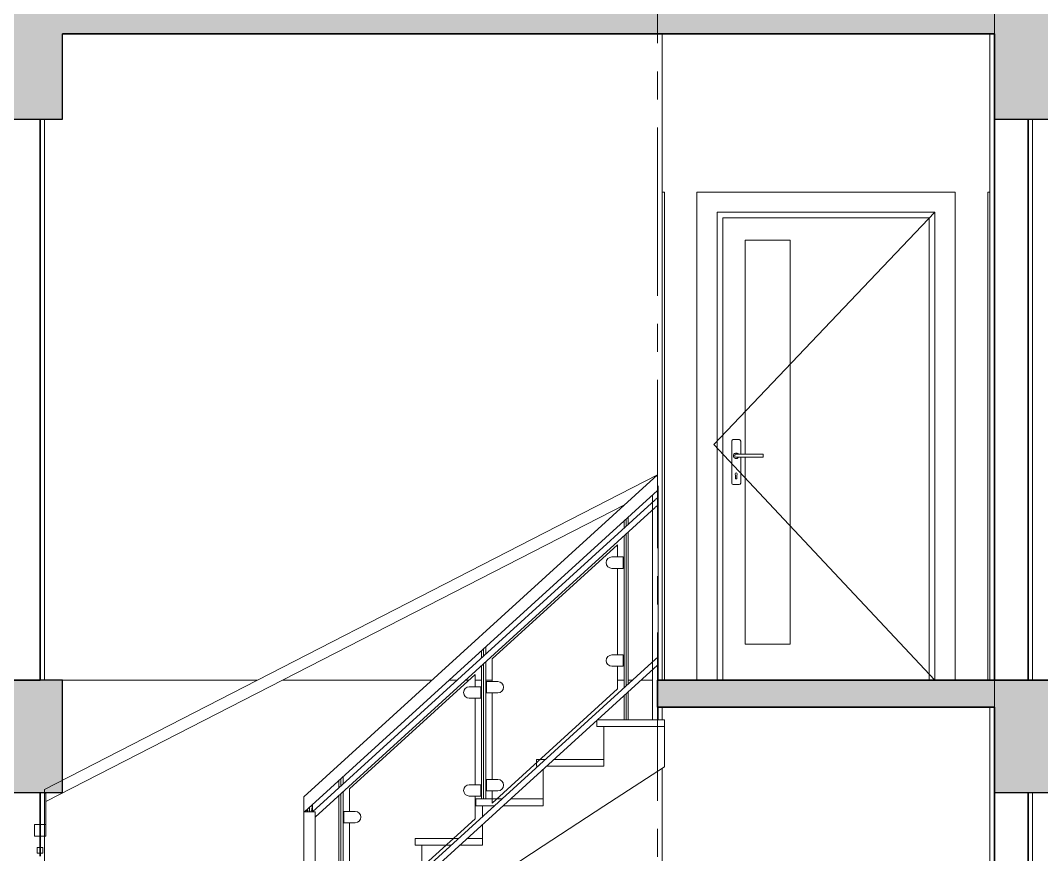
# Model space of a CAD drawing. Header units: millimetres. Extents: x 1373 to 40779, y 1939 to 6439.
# Drawn here: x 20983.5 to 21438.3, y 4698 to 5069.8 of the extents above; entities that cross this region are included whole.
import ezdxf

# ---------------------------------------------------------------- set-up
doc = ezdxf.new("R2010")
doc.units = ezdxf.units.MM
doc.linetypes.add('IMPORT-CENTER2', pattern=[112.5, 75, -12.5, 12.5, -12.5])
for name, color, linetype, lineweight in [('A-DETL', 6, 'Continuous', 30), ('A-DETL-GENF', 92, 'Continuous', 18), ('A-DOOR', 31, 'Continuous', 18), ('A-DOOR-FRAM', 31, 'Continuous', 18), ('A-FLOR-FNSH', 192, 'Continuous', 35), ('A-FLOR-HRAL', 11, 'Continuous', 18), ('A-WALL', 20, 'Continuous', 9), ('A-WALL-FNSH', 113, 'Continuous', 18), ('S-GRID', 252, 'IMPORT-CENTER2', 5), ('S-STRS', 31, 'Continuous', 18)]:
    doc.layers.add(name, color=color, linetype=linetype, lineweight=lineweight)

# ---------------------------------------------------------------- blocks, each defined once
blk = doc.blocks.new('_MB_KAPI_CAMLI_B - _m_kapı_100_camlı-1990218-Schnitt 0')
at = {"layer": 'A-DOOR-FRAM'}
for p in [(-92.96, 400), (-91.96, 617.5)]:
    blk.add_line(p, (-92.96, 617.5), dxfattribs=at)
blk = doc.blocks.new('_MB_KAPI_CAMLI_B - _m_kapı_100_camlı-V2-Schnitt 0')
at = {"layer": 'A-DOOR-FRAM'}
for q in [(-237.96, 617.5), (-236.96, 400)]:
    blk.add_line((-236.96, 617.5), q, dxfattribs=at)
blk = doc.blocks.new('RJEJRE')
at = {"layer": 'A-FLOR-HRAL'}
for p, q in [((-239.96, 1091.44), (-512.96, 951.29)), ((-397.5, 947.95), (-239.96, 1091.44)), ((-239.96, 1091.44), (-239.96, 1084.57)), ((-239.96, 1084.57), (-397.26, 941.3)), ((-242.18, 1082.54), (-242.18, 982.35)), ((-239.67, 1086.62), (-239.92, 1086.4)), ((-239.64, 1000), (-239.64, 1086.65)), ((-254.33, 1078.35), (-512.42, 945.86)), ((-393.65, 941.3), (-240.99, 1080.34)), ((-239.96, 1077.84), (-240.84, 1077.04)), ((-240.83, 1080.48), (-239.96, 1081.28)), ((-239.96, 1081.28), (-239.96, 1077.84)), ((-240.99, 1076.91), (-392.42, 938.98)), ((-254.91, 1067.66), (-254.91, 1070.95)), ((-253.01, 1069.4), (-253.01, 1072.68)), ((-254.91, 996.54), (-254.91, 1064.23)), ((-253.01, 998.28), (-253.01, 1065.96)), ((-257.77, 1060.35), (-313.65, 1009.46)), ((-257.77, 1054.9), (-257.77, 1060.35)), ((-255.23, 1054.9), (-260.31, 1054.9)), ((-255.23, 1049.82), (-255.23, 1054.9)), ((-260.31, 1049.82), (-255.23, 1049.82)), ((-257.77, 1011.26), (-257.77, 1049.82)), ((-316.51, 1011.56), (-316.51, 1014.85)), ((-318.41, 1009.82), (-318.41, 1013.11)), ((-255.23, 1011.26), (-260.31, 1011.26)), ((-255.23, 1006.18), (-255.23, 1011.26)), ((-240.89, 1009.31), (-239.96, 1010.16)), ((-239.96, 1010.16), (-239.96, 1006.72)), ((-368.49, 893.09), (-240.91, 1009.29)), ((-239.96, 1006.72), (-366.29, 891.66)), ((-318.41, 947.06), (-318.41, 1006.39)), ((-316.51, 947.06), (-316.51, 1008.12)), ((-313.65, 1009.46), (-313.65, 999.38)), ((-260.31, 1006.18), (-255.23, 1006.18)), ((-257.77, 996.1), (-257.77, 1006.18)), ((-321.27, 1002.52), (-377.15, 951.62)), ((-321.27, 997.06), (-321.27, 1002.52)), ((-318.73, 997.06), (-323.81, 997.06)), ((-318.73, 991.98), (-318.73, 997.06)), ((-311.11, 999.38), (-316.19, 999.38)), ((-316.19, 999.38), (-316.19, 994.3)), ((-313.65, 945.21), (-257.77, 996.1)), ((-323.81, 991.98), (-318.73, 991.98)), ((-321.27, 953.43), (-321.27, 991.98)), ((-316.19, 994.3), (-311.11, 994.3)), ((-313.65, 994.3), (-313.65, 955.74)), ((-254.91, 982.35), (-254.91, 993.11)), ((-253.01, 982.35), (-253.01, 994.84)), ((-239.64, 982.35), (-239.64, 988)), ((-254.91, 982.35), (-253.01, 982.35)), ((-240.91, 982.35), (-242.18, 982.35)), ((-239.64, 982.35), (-240.91, 982.35)), ((-381.91, 951.99), (-381.91, 955.28)), ((-380.01, 953.72), (-380.01, 957.01)), ((-311.11, 955.74), (-316.19, 955.74)), ((-316.19, 955.74), (-316.19, 950.66)), ((-377.15, 951.62), (-377.15, 941.54)), ((-318.73, 953.43), (-323.81, 953.43)), ((-318.73, 948.35), (-318.73, 953.43)), ((-316.19, 950.66), (-311.11, 950.66)), ((-313.65, 950.66), (-313.65, 945.21)), ((-512.96, 949.57), (-512.42, 949.57)), ((-512.42, 949.57), (-512.42, 935.61)), ((-397.5, 941.3), (-397.5, 947.95)), ((-381.91, 901.87), (-381.91, 948.55)), ((-380.01, 900.62), (-380.01, 950.29)), ((-323.81, 948.35), (-318.73, 948.35)), ((-321.27, 938.27), (-321.27, 948.35)), ((-318.41, 947.06), (-316.51, 947.06)), ((-396.23, 942.24), (-396.23, 941.3)), ((-395.93, 942.3), (-395.97, 942.46)), ((-395.59, 941.3), (-395.93, 942.3)), ((-393.98, 942.3), (-394.32, 941.3)), ((-393.76, 943.65), (-393.98, 942.3)), ((-393.7, 944.5), (-393.76, 943.65)), ((-393.69, 941.3), (-393.69, 944.55)), ((-374.61, 941.54), (-379.69, 941.54)), ((-379.69, 941.54), (-379.69, 936.46)), ((-397.5, 941.3), (-392.42, 941.3)), ((-397.5, 941.3), (-397.5, 906)), ((-392.42, 908.73), (-392.42, 941.3)), ((-369.87, 894), (-321.27, 938.27)), ((-517.5, 935.61), (-517.5, 930.53)), ((-512.42, 935.61), (-517.5, 935.61)), ((-512.42, 930.53), (-512.42, 935.61)), ((-379.69, 936.46), (-374.61, 936.46)), ((-377.15, 936.46), (-377.15, 898.75)), ((-517.5, 930.53), (-512.42, 930.53)), ((-516.23, 925.45), (-516.23, 922.91)), ((-513.69, 925.45), (-516.23, 925.45)), ((-513.69, 922.91), (-513.69, 925.45)), ((-516.23, 922.91), (-513.69, 922.91))]:
    blk.add_line(p, q, dxfattribs=at)
at = {"layer": 'A-FLOR-HRAL', "linetype": 'Continuous'}
for p, q in [((-253.96, 1068.53), (-253.96, 1071.82)), ((-253.96, 997.41), (-253.96, 1065.09)), ((-317.46, 1010.69), (-317.46, 1013.98)), ((-317.46, 947.06), (-317.46, 1007.26)), ((-253.96, 982.35), (-253.96, 993.97)), ((-380.96, 952.85), (-380.96, 956.14)), ((-380.96, 901.24), (-380.96, 949.42)), ((-394.96, 941.3), (-394.96, 943.39))]:
    blk.add_line(p, q, dxfattribs=at)
at = {"layer": 'A-FLOR-HRAL'}
for centre, start, end in [((-260.31, 1052.36), 90, 270), ((-260.31, 1008.72), 90, 270), ((-323.81, 994.52), 90, 270), ((-311.11, 996.84), 270, 90), ((-311.11, 953.2), 270, 90), ((-323.81, 950.89), 90, 270), ((-374.61, 939), 270, 90)]:
    blk.add_arc(centre, 2.54, start, end, dxfattribs=at)

msp = doc.modelspace()

# ---------------------------------------------------------------- hatches: boundary and pattern name
at = {"layer": 'A-DETL-GENF'}
h = msp.add_hatch(dxfattribs=at)
h.set_pattern_fill('ANSI33', color=153, style=0)
h.set_pattern_definition([(45, (-2026.8924, 6887.495), (-4.490128, 4.490128), []), (45, (-2022.402, 6887.495), (-4.490128, 4.490128), [3.175, -1.5875])])
h.paths.add_polyline_path([(21976.28, 5063.76), (22106.4, 5063.76), (22106.4, 5075.76), (21002.31, 5075.76), (20426.03, 5075.76), (20244.56, 5075.76), (20244.56, 5063.76), (20426.03, 5063.76), (20426.03, 5025.76), (20451.03, 5025.76), (20451.03, 5063.76), (20977.31, 5063.76), (20977.31, 5025.76), (21002.31, 5025.76), (21002.31, 5063.76), (21417.31, 5063.76), (21417.31, 5025.76), (21442.31, 5025.76), (21442.31, 5063.76), (21951.28, 5063.76), (21951.28, 5025.76), (21976.28, 5025.76)])
h = msp.add_hatch(dxfattribs=at)
h.set_pattern_fill('ANSI33', color=153, style=0)
h.set_pattern_definition([(45, (-2026.8924, 7487.495), (-4.490128, 4.490128), []), (45, (-2022.402, 7487.495), (-4.490128, 4.490128), [3.175, -1.5875])])
h.paths.add_polyline_path([(20451.03, 4763.76), (20977.31, 4763.76), (20977.31, 4725.76), (21002.31, 4725.76), (21002.31, 4775.76), (20426.03, 4775.76), (20274.56, 4775.76), (20274.56, 4763.76), (20426.03, 4763.76), (20426.03, 4725.76), (20451.03, 4725.76)])
h.paths.add_polyline_path([(21442.31, 4763.76), (21951.28, 4763.76), (21951.28, 4725.76), (21976.28, 4725.76), (21976.28, 4763.76), (22076.37, 4763.76), (22076.37, 4775.76), (21267.31, 4775.76), (21267.31, 4763.76), (21417.31, 4763.76), (21417.31, 4725.76), (21442.31, 4725.76)])

# ---------------------------------------------------------------- linework, layer by layer
at = {"layer": 'A-DETL'}
for points in [[(21002.31, 5075.76), (20426.03, 5075.76), (20244.56, 5075.76), (20244.56, 5063.76), (20426.03, 5063.76), (20426.03, 5025.76), (20451.03, 5025.76), (20451.03, 5063.76), (20977.31, 5063.76), (20977.31, 5025.76), (21002.31, 5025.76), (21002.31, 5063.76)], [(21002.31, 5063.76), (21417.31, 5063.76), (21417.31, 5025.76), (21442.31, 5025.76), (21442.31, 5063.76)], [(21267.31, 4775.76), (21267.31, 4763.76), (21417.31, 4763.76), (21417.31, 4725.76), (21442.31, 4725.76), (21442.31, 4763.76)], [(22076.37, 4775.76), (21267.31, 4775.76)]]:
    msp.add_lwpolyline(points, dxfattribs=at)
msp.add_lwpolyline([(20426.03, 4775.76), (20274.56, 4775.76), (20274.56, 4763.76), (20426.03, 4763.76), (20426.03, 4725.76), (20451.03, 4725.76), (20451.03, 4763.76), (20977.31, 4763.76), (20977.31, 4725.76), (21002.31, 4725.76), (21002.31, 4775.76)], close=True, dxfattribs=at)
at = {"layer": 'A-DOOR'}
for p, q in [((21292.31, 4880.76), (21390.81, 4984.26)), ((21306.31, 4876.42), (21306.31, 4971.76)), ((21306.31, 4971.76), (21326.31, 4971.76)), ((21326.31, 4971.76), (21326.31, 4791.76)), ((21292.31, 4880.76), (21390.81, 4775.76)), ((21300.31, 4882.28), (21300.31, 4863.62)), ((21303.65, 4882.95), (21300.98, 4882.95)), ((21304.31, 4876.43), (21304.31, 4882.28)), ((21314.31, 4876.46), (21303.31, 4876.46)), ((21314.31, 4875.76), (21314.31, 4876.46)), ((21314.31, 4875.06), (21314.31, 4875.76)), ((21303.31, 4875.06), (21314.31, 4875.06)), ((21304.31, 4863.62), (21304.31, 4875.08)), ((21306.31, 4791.76), (21306.31, 4875.08)), ((21302.06, 4865.52), (21302.06, 4867.15)), ((21302.56, 4867.15), (21302.56, 4865.52)), ((21300.98, 4862.95), (21303.65, 4862.95)), ((21302.56, 4865.52), (21302.06, 4865.52)), ((21326.31, 4791.76), (21306.31, 4791.76))]:
    msp.add_line(p, q, dxfattribs=at)
at = {"layer": 'A-DOOR', "flags": 128}
for points in [[(21303.31, 4876.46), (21303.27, 4876.46), (21303.23, 4876.46), (21303.19, 4876.46), (21303.16, 4876.46), (21303.12, 4876.46), (21303.08, 4876.46), (21303.04, 4876.46), (21303, 4876.46), (21302.96, 4876.46), (21302.92, 4876.46), (21302.89, 4876.46), (21302.85, 4876.46), (21302.82, 4876.46), (21302.78, 4876.46), (21302.75, 4876.46), (21302.72, 4876.46), (21302.69, 4876.46), (21302.65, 4876.46), (21302.63, 4876.46), (21302.6, 4876.46), (21302.57, 4876.46), (21302.54, 4876.46), (21302.52, 4876.46), (21302.5, 4876.46), (21302.47, 4876.46), (21302.45, 4876.46), (21302.43, 4876.46), (21302.41, 4876.46), (21302.4, 4876.46), (21302.38, 4876.46), (21302.37, 4876.46), (21302.36, 4876.46), (21302.35, 4876.46), (21302.34, 4876.46), (21302.33, 4876.46), (21302.32, 4876.46), (21302.32, 4876.46), (21302.32, 4876.46), (21302.31, 4876.46)], [(21302.31, 4875.06), (21302.32, 4875.06), (21302.32, 4875.06), (21302.32, 4875.06), (21302.33, 4875.06), (21302.33, 4875.06), (21302.34, 4875.06), (21302.35, 4875.06), (21302.37, 4875.06), (21302.38, 4875.06), (21302.39, 4875.06), (21302.41, 4875.06), (21302.43, 4875.06), (21302.45, 4875.06), (21302.47, 4875.06), (21302.49, 4875.06), (21302.51, 4875.06), (21302.54, 4875.06), (21302.56, 4875.06), (21302.59, 4875.06), (21302.62, 4875.06), (21302.65, 4875.06), (21302.68, 4875.06), (21302.71, 4875.06), (21302.74, 4875.06), (21302.77, 4875.06), (21302.81, 4875.06), (21302.84, 4875.06), (21302.88, 4875.06), (21302.92, 4875.06), (21302.95, 4875.06), (21302.99, 4875.06), (21303.03, 4875.06), (21303.07, 4875.06), (21303.11, 4875.06), (21303.14, 4875.06), (21303.18, 4875.06), (21303.22, 4875.06), (21303.26, 4875.06), (21303.3, 4875.06), (21303.31, 4875.06)]]:
    msp.add_lwpolyline(points, dxfattribs=at)
at = {"layer": 'A-DOOR'}
for centre, radius, start, end in [((21300.98, 4882.28), 0.668, 90, 180), ((21300.98, 4882.28), 0.668, 90, 150), ((21303.65, 4882.28), 0.668, 0, 90), ((21303.65, 4882.28), 0.668, 30, 90), ((21302.31, 4875.76), 1.22, 33.8637, 180), ((21302.31, 4875.76), 1.22, 180, 326.1332), ((21302.31, 4875.76), 1.22, 195, 225), ((21302.31, 4875.76), 1.22, 105, 135), ((21302.31, 4875.76), 0.7, 150, 180), ((21302.31, 4875.76), 0.7, 180, 210), ((21302.31, 4875.76), 0.7, 75, 120), ((21302.31, 4875.76), 0.7, 240, 285), ((21302.31, 4875.76), 1.22, 60, 90), ((21302.31, 4875.76), 1.22, 33.8637, 45), ((21302.31, 4875.76), 1.22, 240, 270), ((21302.31, 4875.76), 1.22, 285, 326.1332), ((21302.31, 4867.59), 0.5, 300, 240), ((21300.98, 4863.62), 0.668, 180, 270), ((21300.98, 4863.62), 0.668, 210, 270), ((21303.65, 4863.62), 0.668, 270, 0), ((21303.65, 4863.62), 0.668, 270, 330)]:
    msp.add_arc(centre, radius, start, end, dxfattribs=at)
at = {"layer": 'A-DOOR-FRAM'}
for p, q in [((21399.81, 4993.26), (21284.81, 4993.26)), ((21284.81, 4993.26), (21284.81, 4775.76)), ((21399.81, 4775.76), (21399.81, 4993.26)), ((21293.81, 4775.76), (21293.81, 4984.26)), ((21293.81, 4984.26), (21390.81, 4984.26)), ((21296.31, 4775.76), (21296.31, 4981.76)), ((21296.31, 4981.76), (21388.31, 4981.76)), ((21388.31, 4981.76), (21388.31, 4775.76)), ((21390.81, 4984.26), (21390.81, 4775.76))]:
    msp.add_line(p, q, dxfattribs=at)
at = {"layer": 'A-FLOR-FNSH', "color": 250}
for p, q in [((21002.31, 5063.76), (21417.31, 5063.76)), ((20992.31, 4775.76), (20274.56, 4775.76)), ((22076.37, 4775.76), (21267.31, 4775.76)), ((21267.31, 4775.76), (21267.31, 4763.76)), ((21267.31, 4763.76), (21417.31, 4763.76))]:
    msp.add_line(p, q, dxfattribs=at)
at = {"layer": 'A-WALL'}
for p, q in [((21269.31, 4775.76), (21269.31, 5063.76)), ((21089.2, 4775.76), (20994.31, 4775.76)), ((21166.92, 4775.76), (21100.32, 4775.76)), ((21178.08, 4775.76), (21174.47, 4775.76)), ((21183.24, 4775.76), (21181.85, 4775.76)), ((21188.86, 4775.76), (21186, 4775.76)), ((21193.62, 4775.76), (21190.77, 4775.76)), ((21252.36, 4775.76), (21249.5, 4775.76)), ((21256.16, 4775.76), (21254.27, 4775.76)), ((21265.1, 4775.76), (21259.93, 4775.76)), ((21269.31, 4758.11), (21269.31, 4763.76)), ((21269.31, 4475.76), (21269.31, 4736.54))]:
    msp.add_line(p, q, dxfattribs=at)
at = {"layer": 'A-WALL', "lineweight": 35}
for p, q in [((21417.31, 4775.76), (21417.31, 5063.76)), ((20992.31, 4775.76), (20992.31, 5025.76)), ((21432.31, 4775.76), (21432.31, 5025.76)), ((21417.31, 4475.76), (21417.31, 4763.76)), ((20992.31, 4697.4), (20992.31, 4725.76)), ((21432.31, 4475.76), (21432.31, 4725.76))]:
    msp.add_line(p, q, dxfattribs=at)
at = {"layer": 'A-WALL-FNSH', "color": 7, "lineweight": 9}
for p, q in [((21415.31, 5063.76), (21415.31, 4775.76)), ((20994.31, 4775.76), (20994.31, 5025.76)), ((21434.31, 4775.76), (21434.31, 5025.76)), ((20994.31, 4775.76), (20992.31, 4775.76)), ((21415.31, 4763.76), (21415.31, 4475.76)), ((20994.31, 4475.76), (20994.31, 4727.05)), ((21434.31, 4475.76), (21434.31, 4725.76))]:
    msp.add_line(p, q, dxfattribs=at)
at = {"layer": 'S-GRID', "lineweight": 18}
for p, q in [((21267.31, 2922.05), (21267.31, 5571.72)), ((21417.31, 2922.05), (21417.31, 5571.72))]:
    msp.add_line(p, q, dxfattribs=at)
at = {"layer": 'S-STRS'}
for p, q in [((21240.31, 4755.11), (21240.31, 4757.89)), ((21240.56, 4758.11), (21252.36, 4758.11)), ((21254.27, 4758.11), (21265.09, 4758.11)), ((21267.63, 4758.11), (21270.31, 4758.11)), ((21270.31, 4755.11), (21270.31, 4758.11)), ((21270.31, 4755.11), (21240.31, 4755.11)), ((21243.31, 4737.47), (21243.31, 4755.11)), ((21243.31, 4755.11), (21270.31, 4755.11)), ((21270.31, 4737.19), (21270.31, 4755.11)), ((21213.31, 4740.47), (21217.41, 4740.47)), ((21213.31, 4737.47), (21213.31, 4740.47)), ((21221.18, 4740.47), (21243.31, 4740.47)), ((21243.31, 4737.47), (21243.31, 4740.47)), ((21214.12, 4737.47), (21213.31, 4737.47)), ((21216.31, 4719.82), (21216.31, 4735.98)), ((21217.89, 4737.47), (21243.31, 4737.47)), ((21243.31, 4737.47), (21217.89, 4737.47)), ((21243.31, 4719.55), (21270.31, 4737.19)), ((21186.31, 4722.82), (21188.86, 4722.82)), ((21186.31, 4719.82), (21186.31, 4722.82)), ((21190.77, 4722.82), (21198.03, 4722.82)), ((21201.81, 4722.82), (21216.31, 4722.82)), ((21216.31, 4719.82), (21216.31, 4722.82)), ((21194.74, 4719.82), (21186.31, 4719.82)), ((21189.31, 4714.88), (21189.31, 4719.82)), ((21189.31, 4719.82), (21194.74, 4719.82)), ((21198.51, 4719.82), (21216.31, 4719.82)), ((21216.31, 4719.82), (21198.51, 4719.82)), ((21216.31, 4701.9), (21243.31, 4719.55)), ((21189.31, 4702.17), (21189.31, 4711.44)), ((21159.31, 4705.17), (21178.66, 4705.17)), ((21159.31, 4702.17), (21159.31, 4705.17)), ((21182.43, 4705.17), (21189.31, 4705.17)), ((21189.31, 4702.17), (21189.31, 4705.17)), ((21175.37, 4702.17), (21159.31, 4702.17)), ((21162.31, 4690.28), (21162.31, 4702.17)), ((21162.31, 4702.17), (21175.37, 4702.17)), ((21179.14, 4702.17), (21189.31, 4702.17)), ((21189.31, 4702.17), (21179.14, 4702.17)), ((21189.31, 4684.25), (21216.31, 4701.9))]:
    msp.add_line(p, q, dxfattribs=at)

# ---------------------------------------------------------------- block references
msp.add_blockref('RJEJRE', (21507.27, 3775.76))
at = {"layer": 'A-DOOR'}
for name in ['_MB_KAPI_CAMLI_B - _m_kapı_100_camlı-V2-Schnitt 0', '_MB_KAPI_CAMLI_B - _m_kapı_100_camlı-1990218-Schnitt 0']:
    msp.add_blockref(name, (21507.27, 4375.76), dxfattribs=at)

doc.saveas('drawing.dxf')
